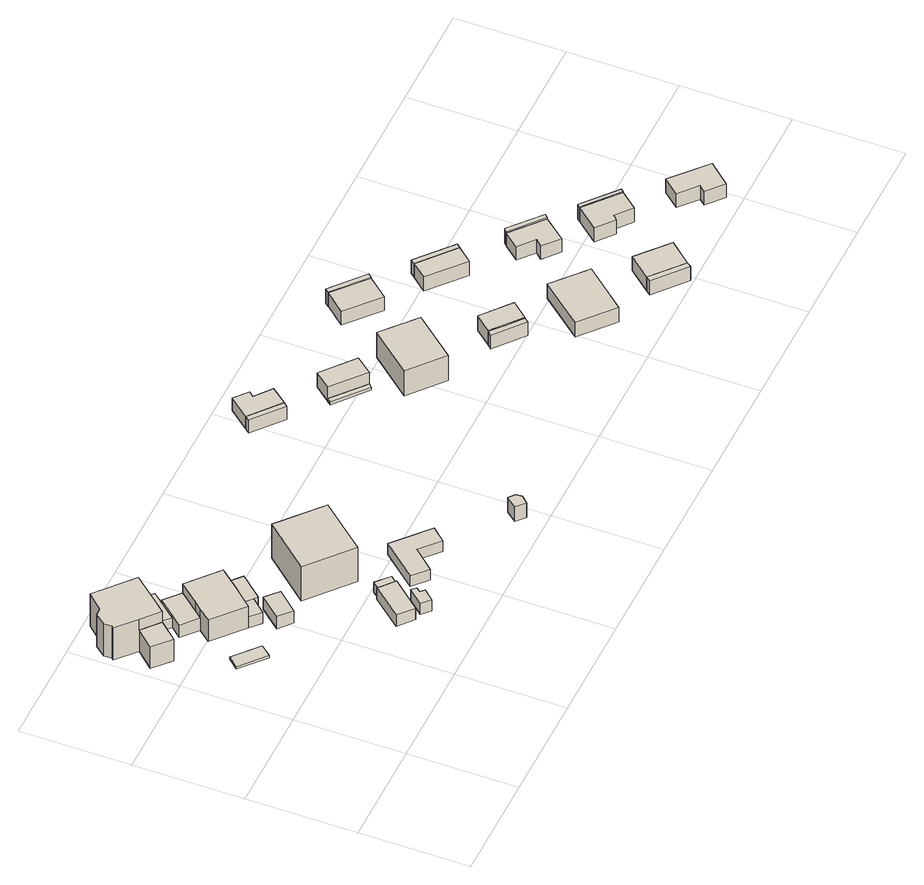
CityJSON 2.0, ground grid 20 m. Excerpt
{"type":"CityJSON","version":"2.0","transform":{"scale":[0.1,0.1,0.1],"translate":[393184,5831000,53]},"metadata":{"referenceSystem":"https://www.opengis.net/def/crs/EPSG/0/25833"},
"CityObjects":{
"building1":{"type":"Building","attributes":{"Gemeindeschluessel":"11000003","BezugspunktDach":"2200","function":"31001_2000","measuredHeight":0.48,"storeysAboveGround":1},"address":[{"country":"Germany","locality":"Berlin","thoroughfareNumber":"43 (2)","thoroughfareName":"Karlshöhe"}],"geometry":[{"type":"Solid","lod":"1","boundaries":[[[[0,1,2,3]],[[4,5,6,7]],[[4,7,3,2]],[[5,4,2,1]],[[6,5,1,0]],[[7,6,0,3]]]]}]},
"building2":{"type":"Building","attributes":{"Gemeindeschluessel":"11000003","function":"31001_1010"},"address":[{"country":"Germany","locality":"Berlin","thoroughfareNumber":"44","thoroughfareName":"Karlshöhe"}],"children":["building2-1","building2-2"]},
"building2-1":{"type":"BuildingPart","attributes":{"BezugspunktDach":"2200","measuredHeight":9.66,"storeysAboveGround":1},"parents":["building2"],"geometry":[{"type":"MultiSurface","lod":"1","boundaries":[[[8,9,10,11,12,13,14,15,16,17,18,19]],[[20,21,22,23,24,25,26,27,28,29,30,31]],[[20,31,19,18]],[[21,20,18,17]],[[22,21,17,16]],[[23,22,16,15]],[[24,23,15,14]],[[25,24,14,13]],[[26,25,13,12]],[[27,26,12,11]],[[28,27,11,10]],[[29,28,10,9]],[[32,33,29,9,8]],[[31,30,8,19]],[[30,29,33,32]]]}]},
"building2-2":{"type":"BuildingPart","attributes":{"BezugspunktDach":"2200","measuredHeight":4.92,"storeysAboveGround":1},"parents":["building2"],"geometry":[{"type":"MultiSurface","lod":"1","boundaries":[[[34,33,32,35]],[[30,29,36,37]],[[30,37,35,32]],[[36,29,33,34]],[[37,36,34,35]],[[30,38,32,33,29]]]}]},
"building3":{"type":"Building","attributes":{"Gemeindeschluessel":"11000003","BezugspunktDach":"2200","function":"31001_2000","measuredHeight":3.11,"storeysAboveGround":1},"address":[{"country":"Germany","locality":"Berlin","thoroughfareNumber":"43 (3)","thoroughfareName":"Karlshöhe"}],"geometry":[{"type":"Solid","lod":"1","boundaries":[[[[39,40,41,42,43]],[[44,45,46,47,48]],[[44,48,43,42]],[[45,44,42,41]],[[46,45,41,40]],[[47,46,40,39]],[[48,47,39,43]]]]}]},
"building4":{"type":"Building","attributes":{"Gemeindeschluessel":"11000003","BezugspunktDach":"2200","function":"31001_2000","measuredHeight":2.22,"storeysAboveGround":1},"address":[{"country":"Germany","locality":"Berlin","thoroughfareNumber":"44 (1)","thoroughfareName":"Karlshöhe"}],"geometry":[{"type":"Solid","lod":"1","boundaries":[[[[49,50,51,52,53]],[[54,55,56,57,58]],[[54,58,53,52]],[[55,54,52,51]],[[56,55,51,50]],[[57,56,50,49]],[[58,57,49,53]]]]}]},
"building5":{"type":"Building","attributes":{"Gemeindeschluessel":"11000003","function":"31001_1010"},"address":[{"country":"Germany","locality":"Berlin","thoroughfareNumber":"43","thoroughfareName":"Karlshöhe"}],"children":["building5-1","building5-2"]},
"building5-1":{"type":"BuildingPart","attributes":{"BezugspunktDach":"2200","measuredHeight":7.32,"storeysAboveGround":2},"parents":["building5"],"geometry":[{"type":"MultiSurface","lod":"1","boundaries":[[[59,60,61,62,63,64,65,66,67]],[[47,68,46,69,70,71,72,73,74]],[[47,74,67,66]],[[68,47,66,65]],[[46,68,65,64]],[[69,46,64,63]],[[70,69,63,62]],[[71,70,62,61]],[[72,71,61,60]],[[75,76,60,59]],[[74,73,59,67]],[[73,72,76,75]]]}]},
"building5-2":{"type":"BuildingPart","attributes":{"BezugspunktDach":"2200","measuredHeight":2.55,"storeysAboveGround":2},"parents":["building5"],"geometry":[{"type":"Solid","lod":"1","boundaries":[[[[77,78,76,75]],[[72,79,80,73]],[[73,75,73,72]],[[79,72,76,78]],[[80,79,78,77]],[[73,80,77,75]],[[72,73,75,76]]]]}]},
"building6":{"type":"Building","attributes":{"Gemeindeschluessel":"11000003","BezugspunktDach":"2200","function":"31001_2723","measuredHeight":2.83,"storeysAboveGround":1},"address":[{"country":"Germany","locality":"Berlin","thoroughfareNumber":"43 (1)","thoroughfareName":"Karlshöhe"}],"geometry":[{"type":"Solid","lod":"1","boundaries":[[[[81,82,83,84]],[[85,86,87,88]],[[85,88,84,83]],[[86,85,83,82]],[[87,86,82,81]],[[88,87,81,84]]]]}]},
"building7":{"type":"Building","attributes":{"Gemeindeschluessel":"11000003","BezugspunktDach":"2200","function":"51009_1610","measuredHeight":2.6,"storeysAboveGround":0},"address":[{"country":"Germany","locality":"Berlin"}],"geometry":[{"type":"Solid","lod":"1","boundaries":[[[[78,89,90,91,76]],[[92,93,94,95,96]],[[92,96,76,91]],[[93,92,91,90]],[[94,93,90,89]],[[95,94,89,78]],[[96,95,78,76]]]]}]},
"building8":{"type":"Building","attributes":{"Gemeindeschluessel":"11000003","BezugspunktDach":"2200","function":"31001_2463","measuredHeight":2.64,"storeysAboveGround":1},"address":[{"country":"Germany","locality":"Berlin","thoroughfareNumber":"42 (1)","thoroughfareName":"Karlshöhe"}],"geometry":[{"type":"Solid","lod":"1","boundaries":[[[[97,98,99,100,101,102]],[[103,104,105,106,107,108]],[[103,108,102,101]],[[104,103,101,100]],[[105,104,100,99]],[[106,105,99,98]],[[107,106,98,97]],[[108,107,97,102]]]]}]},
"building9":{"type":"Building","attributes":{"Gemeindeschluessel":"11000003","BezugspunktDach":"2200","function":"31001_2000","measuredHeight":2.54,"storeysAboveGround":1},"address":[{"country":"Germany","locality":"Berlin","thoroughfareNumber":"41 (1)","thoroughfareName":"Karlshöhe"}],"geometry":[{"type":"Solid","lod":"1","boundaries":[[[[109,110,111,112,113,114]],[[115,116,117,118,119,120]],[[115,120,114,113]],[[116,115,113,112]],[[117,116,112,111]],[[118,117,111,110]],[[119,118,110,109]],[[120,119,109,114]]]]}]},
"building10":{"type":"Building","attributes":{"Gemeindeschluessel":"11000003","BezugspunktDach":"2200","function":"51009_1610","measuredHeight":2.37,"storeysAboveGround":0},"address":[{"country":"Germany","locality":"Berlin"}],"geometry":[{"type":"Solid","lod":"1","boundaries":[[[[99,121,122,100]],[[123,124,125,126]],[[123,126,100,122]],[[124,123,122,121]],[[125,124,121,99]],[[126,125,99,100]]]]}]},
"building11":{"type":"Building","attributes":{"Gemeindeschluessel":"11000003","BezugspunktDach":"2200","function":"31001_1010","measuredHeight":9.96,"storeysAboveGround":2},"address":[{"country":"Germany","locality":"Berlin","thoroughfareNumber":"42","thoroughfareName":"Karlshöhe"}],"geometry":[{"type":"Solid","lod":"1","boundaries":[[[[127,128,129,130,131]],[[132,133,134,135,136]],[[132,136,131,130]],[[133,132,130,129]],[[134,133,129,128]],[[135,134,128,127]],[[136,135,127,131]]]]}]},
"building12":{"type":"Building","attributes":{"Gemeindeschluessel":"11000003","BezugspunktDach":"2200","function":"31001_1010","measuredHeight":2.37,"storeysAboveGround":1},"address":[{"country":"Germany","locality":"Berlin","thoroughfareNumber":"41","thoroughfareName":"Karlshöhe"}],"geometry":[{"type":"Solid","lod":"1","boundaries":[[[[137,138,139,140,141,142]],[[143,144,145,146,147,148]],[[143,148,142,141]],[[144,143,141,140]],[[145,144,140,139]],[[146,145,139,138]],[[147,146,138,137]],[[148,147,137,142]]]]}]},
"building13":{"type":"Building","attributes":{"Gemeindeschluessel":"11000003","BezugspunktDach":"2200","function":"51009_1610","measuredHeight":3.28,"storeysAboveGround":0},"address":[{"country":"Germany","locality":"Berlin"}],"geometry":[{"type":"Solid","lod":"1","boundaries":[[[[149,150,151,152,153]],[[154,155,156,157,158]],[[154,158,153,152]],[[155,154,152,151]],[[156,155,151,150]],[[157,156,150,149]],[[158,157,149,153]]]]}]},
"building14":{"type":"Building","attributes":{"Gemeindeschluessel":"11000003","BezugspunktDach":"2200","function":"51009_1610","measuredHeight":2.9,"storeysAboveGround":0},"address":[{"country":"Germany","locality":"Berlin"}],"geometry":[{"type":"Solid","lod":"1","boundaries":[[[[159,160,161,162]],[[163,164,165,166]],[[163,166,162,161]],[[164,163,161,160]],[[165,164,160,159]],[[166,165,159,162]]]]}]},
"building15":{"type":"Building","attributes":{"Gemeindeschluessel":"11000003","BezugspunktDach":"2200","function":"31001_1312","measuredHeight":2.89,"storeysAboveGround":1},"address":[{"country":"Germany","locality":"Berlin","thoroughfareNumber":"72","thoroughfareName":"Karlshöhe"}],"geometry":[{"type":"Solid","lod":"1","boundaries":[[[[160,167,168,169,170,161]],[[171,172,173,174,164,163]],[[171,163,161,170]],[[172,171,170,169]],[[173,172,169,168]],[[174,173,168,167]],[[164,174,167,160]],[[163,164,160,161]]]]}]},
"building16":{"type":"Building","attributes":{"Gemeindeschluessel":"11000003","BezugspunktDach":"2200","function":"51009_1610","measuredHeight":0.522,"storeysAboveGround":0},"address":[{"country":"Germany","locality":"Berlin"}],"geometry":[{"type":"Solid","lod":"1","boundaries":[[[[175,176,177,178]],[[179,180,181,182]],[[179,182,178,177]],[[180,179,177,176]],[[181,180,176,175]],[[182,181,175,178]]]]}]},
"building17":{"type":"Building","attributes":{"Gemeindeschluessel":"11000003","BezugspunktDach":"2200","function":"31001_1312","measuredHeight":3.24,"storeysAboveGround":1},"address":[{"country":"Germany","locality":"Berlin","thoroughfareNumber":"73","thoroughfareName":"Karlshöhe"}],"geometry":[{"type":"Solid","lod":"1","boundaries":[[[[183,184,185,186]],[[187,188,180,179]],[[187,179,186,185]],[[188,187,185,184]],[[180,188,184,183]],[[179,180,183,186]]]]}]},
"building18":{"type":"Building","attributes":{"Gemeindeschluessel":"11000003","BezugspunktDach":"2200","function":"31001_1010","measuredHeight":7.69,"storeysAboveGround":1},"address":[{"country":"Germany","locality":"Berlin","thoroughfareNumber":"74","thoroughfareName":"Karlshöhe"}],"geometry":[{"type":"Solid","lod":"1","boundaries":[[[[189,190,191,192]],[[193,194,195,196]],[[193,196,192,191]],[[194,193,191,190]],[[195,194,190,189]],[[196,195,189,192]]]]}]},
"building19":{"type":"Building","attributes":{"Gemeindeschluessel":"11000003","BezugspunktDach":"2200","function":"51009_1610","measuredHeight":3.58,"storeysAboveGround":0},"address":[{"country":"Germany","locality":"Berlin"}],"geometry":[{"type":"Solid","lod":"1","boundaries":[[[[197,198,199,200,201]],[[202,203,204,205,206]],[[202,206,201,200]],[[203,202,200,199]],[[204,203,199,198]],[[205,204,198,197]],[[206,205,197,201]]]]}]},
"building20":{"type":"Building","attributes":{"Gemeindeschluessel":"11000003","BezugspunktDach":"2200","function":"31001_1312","measuredHeight":3.29,"storeysAboveGround":1},"address":[{"country":"Germany","locality":"Berlin","thoroughfareNumber":"75","thoroughfareName":"Karlshöhe"}],"geometry":[{"type":"Solid","lod":"1","boundaries":[[[[207,208,209,210]],[[211,212,204,202]],[[211,202,210,209]],[[212,211,209,208]],[[204,212,208,207]],[[202,204,207,210]]]]}]},
"building21":{"type":"Building","attributes":{"Gemeindeschluessel":"11000003","BezugspunktDach":"2200","function":"31001_1312","measuredHeight":3.54,"storeysAboveGround":1},"address":[{"country":"Germany","locality":"Berlin","thoroughfareNumber":"89","thoroughfareName":"Schönerlinder Straße"}],"geometry":[{"type":"Solid","lod":"1","boundaries":[[[[213,214,215,216,217]],[[218,219,220,221,222]],[[218,222,217,216]],[[219,218,216,215]],[[220,219,215,214]],[[221,220,214,213]],[[222,221,213,217]]]]}]},
"building22":{"type":"Building","attributes":{"Gemeindeschluessel":"11000003","BezugspunktDach":"2200","function":"51009_1610","measuredHeight":3.43,"storeysAboveGround":0},"address":[{"country":"Germany","locality":"Berlin"}],"geometry":[{"type":"Solid","lod":"1","boundaries":[[[[223,224,225,226]],[[227,228,229,230]],[[227,230,226,225]],[[228,227,225,224]],[[229,228,224,223]],[[230,229,223,226]]]]}]},
"building23":{"type":"Building","attributes":{"Gemeindeschluessel":"11000003","BezugspunktDach":"2200","function":"31001_1010","measuredHeight":4.58,"storeysAboveGround":1},"address":[{"country":"Germany","locality":"Berlin","thoroughfareNumber":"76","thoroughfareName":"Karlshöhe"}],"geometry":[{"type":"Solid","lod":"1","boundaries":[[[[231,232,233,234,235]],[[236,237,238,239,240]],[[236,240,235,234]],[[237,236,234,233]],[[238,237,233,232]],[[239,238,232,231]],[[240,239,231,235]]]]}]},
"building24":{"type":"Building","attributes":{"Gemeindeschluessel":"11000003","BezugspunktDach":"2200","function":"31001_1312","measuredHeight":3.14,"storeysAboveGround":1},"address":[{"country":"Germany","locality":"Berlin","thoroughfareNumber":"87","thoroughfareName":"Schönerlinder Straße"}],"geometry":[{"type":"Solid","lod":"1","boundaries":[[[[241,242,243,244]],[[245,246,247,248]],[[245,248,244,243]],[[246,245,243,242]],[[247,246,242,241]],[[248,247,241,244]]]]}]},
"building25":{"type":"Building","attributes":{"Gemeindeschluessel":"11000003","BezugspunktDach":"2200","function":"51009_1610","measuredHeight":3.1,"storeysAboveGround":0},"address":[{"country":"Germany","locality":"Berlin"}],"geometry":[{"type":"Solid","lod":"1","boundaries":[[[[242,249,250,243]],[[251,252,253,254]],[[251,254,243,250]],[[252,251,250,249]],[[253,252,249,242]],[[254,253,242,243]]]]}]},
"building26":{"type":"Building","attributes":{"Gemeindeschluessel":"11000003","BezugspunktDach":"2200","function":"51009_1610","measuredHeight":3.15,"storeysAboveGround":0},"address":[{"country":"Germany","locality":"Berlin"}],"geometry":[{"type":"Solid","lod":"1","boundaries":[[[[255,256,257,258]],[[259,260,261,262]],[[259,262,258,257]],[[260,259,257,256]],[[261,260,256,255]],[[262,261,255,258]]]]}]},
"building27":{"type":"Building","attributes":{"Gemeindeschluessel":"11000003","BezugspunktDach":"2200","function":"31001_1312","measuredHeight":3.19,"storeysAboveGround":1},"address":[{"country":"Germany","locality":"Berlin","thoroughfareNumber":"77","thoroughfareName":"Karlshöhe"}],"geometry":[{"type":"Solid","lod":"1","boundaries":[[[[256,263,264,257]],[[265,266,260,259]],[[265,259,257,264]],[[266,265,264,263]],[[260,266,263,256]],[[259,260,256,257]]]]}]},
"building28":{"type":"Building","attributes":{"Gemeindeschluessel":"11000003","BezugspunktDach":"2200","function":"31001_1312","measuredHeight":2.99,"storeysAboveGround":1},"address":[{"country":"Germany","locality":"Berlin","thoroughfareNumber":"85","thoroughfareName":"Schönerlinder Straße"}],"geometry":[{"type":"Solid","lod":"1","boundaries":[[[[267,268,269,270,271,272]],[[273,274,275,276,277,278]],[[273,278,272,271]],[[274,273,271,270]],[[275,274,270,269]],[[276,275,269,268]],[[277,276,268,267]],[[278,277,267,272]]]]}]},
"building29":{"type":"Building","attributes":{"Gemeindeschluessel":"11000003","BezugspunktDach":"2200","function":"51009_1610","measuredHeight":3.19,"storeysAboveGround":0},"address":[{"country":"Germany","locality":"Berlin"}],"geometry":[{"type":"Solid","lod":"1","boundaries":[[[[279,280,281,282]],[[283,284,285,286]],[[283,286,282,281]],[[284,283,281,280]],[[285,284,280,279]],[[286,285,279,282]]]]}]},
"building30":{"type":"Building","attributes":{"Gemeindeschluessel":"11000003","BezugspunktDach":"2200","function":"31001_1312","measuredHeight":3.19,"storeysAboveGround":1},"address":[{"country":"Germany","locality":"Berlin","thoroughfareNumber":"83","thoroughfareName":"Schönerlinder Straße"}],"geometry":[{"type":"Solid","lod":"1","boundaries":[[[[287,288,289,290,291,292]],[[293,294,295,296,297,298]],[[293,298,292,291]],[[294,293,291,290]],[[295,294,290,289]],[[296,295,289,288]],[[297,296,288,287]],[[298,297,287,292]]]]}]},
"building31":{"type":"Building","attributes":{"Gemeindeschluessel":"11000003","BezugspunktDach":"2200","function":"51009_1610","measuredHeight":3.36,"storeysAboveGround":0},"address":[{"country":"Germany","locality":"Berlin"}],"geometry":[{"type":"Solid","lod":"1","boundaries":[[[[299,300,301,302]],[[303,304,294,293]],[[303,293,302,301]],[[304,303,301,300]],[[294,304,300,299]],[[293,294,299,302]]]]}]},
"building32":{"type":"Building","attributes":{"Gemeindeschluessel":"11000003","BezugspunktDach":"2200","function":"31001_1312","measuredHeight":3.17,"storeysAboveGround":1},"address":[{"country":"Germany","locality":"Berlin","thoroughfareNumber":"81","thoroughfareName":"Schönerlinder Straße"}],"geometry":[{"type":"Solid","lod":"1","boundaries":[[[[305,306,307,308,309,310]],[[311,312,313,314,315,316]],[[311,316,310,309]],[[312,311,309,308]],[[313,312,308,307]],[[314,313,307,306]],[[315,314,306,305]],[[316,315,305,310]]]]}]}
},
"vertices":[
[112,290,20],[129,309,20],[84,348,20],[67,329,20],[84,348,15],[129,309,15],[112,290,15],[67,329,15],
[43,490,88],[74,463,88],[91,482,88],[103,496,88],[132,530,88],[66,587,88],[40,559,88],[32,558,88],[26,558,88],[10,539,88],[11,525,88],[8,521,88],[11,525,15],[10,539,15],[26,558,15],[32,558,15],[40,559,15],[66,587,15],[132,530,15],[103,496,15],[91,482,15],[74,463,15],[43,490,15],[8,521,15],[43,490,64],[74,463,64],
[45,430,64],[14,458,64],[45,430,15],[14,458,15],[43,490,37],
[124,417,46],[166,466,46],[138,491,46],[113,462,46],[95,442,46],[113,462,18],[138,491,18],[166,466,18],[124,417,18],[95,442,18],
[113,462,39],[138,491,39],[154,510,39],[132,530,39],[91,482,39],[132,530,17],[154,510,17],[138,491,17],[113,462,17],[91,482,17],
[160,347,67],[183,373,67],[191,382,67],[218,414,67],[222,418,67],[166,466,67],[136,430,67],[124,417,67],[105,395,67],[136,430,18],[222,418,18],[218,414,18],[191,382,18],[183,373,18],[160,347,18],[105,395,18],[160,347,43],[183,373,43],
[179,330,43],[202,356,43],[202,356,18],[179,330,18],
[205,286,40],[238,323,40],[215,344,40],[182,306,40],[215,344,12],[238,323,12],[205,286,12],[182,306,12],
[209,351,43],[244,391,43],[218,414,43],[218,414,17],[244,391,17],[209,351,17],[202,356,17],[183,373,17],
[290,107,38],[336,160,38],[334,162,38],[310,182,38],[309,184,38],[263,130,38],[309,184,12],[310,182,12],[334,162,12],[336,160,12],[290,107,12],[263,130,12],
[318,90,38],[335,109,38],[328,116,38],[334,124,38],[327,131,38],[303,104,38],[327,131,13],[334,124,13],[328,116,13],[335,109,13],[318,90,13],[303,104,13],
[343,172,38],[319,193,38],[319,193,15],[343,172,15],[334,162,15],[310,182,15],
[332,227,92],[368,269,92],[404,311,92],[327,377,92],[254,294,92],[327,377,15],[404,311,15],[368,269,15],[332,227,15],[254,294,15],
[381,120,39],[415,158,39],[450,127,39],[472,152,39],[409,207,39],[354,144,39],[409,207,15],[472,152,15],[450,127,15],[415,158,15],[381,120,15],[354,144,15],
[574,32,50],[586,45,50],[585,56,50],[574,65,50],[558,46,50],[574,65,17],[585,56,17],[586,45,17],[574,32,17],[558,46,17],
[634,482,42],[641,489,42],[587,534,42],[581,526,42],[587,534,13],[641,489,13],[634,482,13],[581,526,13],
[664,518,42],[634,542,42],[642,551,42],[618,571,42],[618,571,13],[642,551,13],[634,542,13],[664,518,13],
[751,382,19],[757,388,19],[699,437,19],[693,430,19],[699,437,13],[757,388,13],[751,382,13],[693,430,13],
[757,388,45],[781,418,45],[723,466,45],[699,437,45],[723,466,13],[781,418,13],
[821,276,69],[885,352,69],[825,404,69],[760,328,69],[825,404,12],[885,352,12],[821,276,12],[760,328,12],
[968,198,43],[974,206,43],[948,227,43],[923,249,43],[916,241,43],[923,249,12],[948,227,12],[974,206,12],[968,198,12],[916,241,12],
[974,206,45],[999,235,45],[947,278,45],[923,249,45],[947,278,12],[999,235,12],
[929,435,44],[960,472,44],[931,498,44],[902,523,44],[870,486,44],[902,523,13],[931,498,13],[960,472,13],[929,435,13],[870,486,13],
[960,472,46],[966,479,46],[907,529,46],[902,523,46],[907,529,12],[966,479,12],[960,472,12],[902,523,12],
[1056,75,44],[1121,151,44],[1091,177,44],[1061,203,44],[996,126,44],[1061,203,11],[1091,177,11],[1121,151,11],[1056,75,11],[996,126,11],
[1058,340,45],[1081,367,45],[1018,420,45],[995,394,45],[1018,420,13],[1081,367,13],[1058,340,13],[995,394,13],
[1087,374,45],[1024,428,45],[1024,428,14],[1087,374,14],[1081,367,14],[1018,420,14],
[1192,6,41],[1198,14,41],[1142,62,41],[1135,54,41],[1142,62,9],[1198,14,9],[1192,6,9],[1135,54,9],
[1232,54,41],[1176,102,41],[1176,102,9],[1232,54,9],
[1149,260,43],[1138,248,43],[1167,223,43],[1200,263,43],[1144,311,43],[1121,284,43],[1144,311,13],[1200,263,13],[1167,223,13],[1138,248,13],[1149,260,13],[1121,284,13],
[1200,263,46],[1206,269,46],[1150,317,46],[1144,311,46],[1150,317,14],[1206,269,14],[1200,263,14],[1144,311,14],
[1243,159,42],[1251,167,42],[1280,143,42],[1306,174,42],[1246,225,42],[1212,185,42],[1246,225,10],[1306,174,10],[1280,143,10],[1251,167,10],[1243,159,10],[1212,185,10],
[1306,174,44],[1310,179,44],[1250,230,44],[1246,225,44],[1250,230,10],[1310,179,10],
[1369,64,43],[1359,53,43],[1389,27,43],[1424,67,43],[1361,122,43],[1336,93,43],[1361,122,12],[1424,67,12],[1389,27,12],[1359,53,12],[1369,64,12],[1336,93,12]
]}
